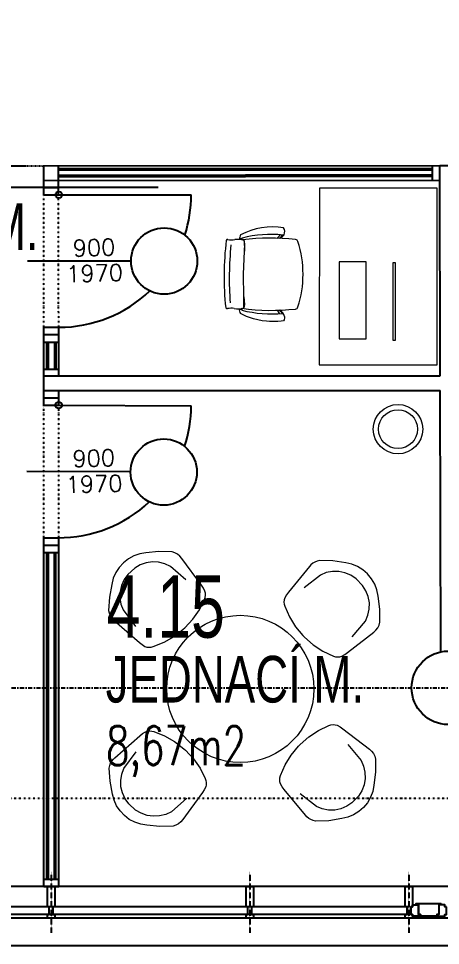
# Model space of a CAD drawing. Header units: millimetres. Extents: x -3035503 to 19821, y 792 to 235380.
# Drawn here: x -2944326 to -2941459, y 177836 to 184132 of the extents above; entities that cross this region are included whole.
import ezdxf

# ---------------------------------------------------------------- set-up
doc = ezdxf.new("R2010")
doc.units = ezdxf.units.MM
for name, pattern in [('4np_fit_out$0$HIDDEN', [0.375, 0.25, -0.125]), ('AUSGEZOGEN', [0]), ('DA2', [0.45, 0.3, -0.15]), ('DD4', [0.8, 0.4, -0.2, 0, -0.2]), ('DIVIDE', [31.75, 12.7, -6.35, 0, -6.35, 0, -6.35])]:
    doc.linetypes.add(name, pattern=pattern)
for name, color, linetype in [('ARCH_E-04-CO', 252, 'Continuous'), ('ARCH_F-02-CO', 251, 'Continuous'), ('ARCH_F-04-CO', 3, 'Continuous'), ('ARCH_F-06-CO', 2, 'Continuous'), ('ARCH_F-08-CO', 252, 'Continuous'), ('ARCH_N-02-CO', 251, 'Continuous'), ('ARCH_O-06-CO', 8, 'DD4'), ('ARCH_Z-02-CO', 252, 'Continuous'), ('ARCH_Z-02-DA', 252, 'DA2'), ('ARCH_Z-02-DI', 252, 'DIVIDE'), ('ARCH_Z-06-CO', 252, 'Continuous'), ('ARCH_Z-08-CO', 252, 'Continuous'), ('E-04-CO', 3, 'Continuous'), ('Z-02-CO', 252, 'Continuous')]:
    doc.layers.add(name, color=color, linetype=linetype)
doc.styles.add('Arial', font='arial.ttf', dxfattribs={"height": 220})
doc.styles.add('SIMPLEX', font='simplex.shx')

# ---------------------------------------------------------------- blocks, each defined once
blk = doc.blocks.new('VVVV')
at = {"layer": 'ARCH_N-02-CO', "linetype": 'AUSGEZOGEN', "lineweight": 20}
for p, q in [((-18374.7, -80771), (-18408.2, -80797.1)), ((-18337.4, -80750.7), (-18374.7, -80771)), ((-18297.4, -80736.8), (-18337.4, -80750.7)), ((-18255.5, -80729.7), (-18297.4, -80736.8)), ((-18166.7, -80720.8), (-18255.5, -80729.7)), ((-18255.5, -80729.7), (-18255.5, -80729.7)), ((-18077.5, -80722.7), (-18166.7, -80720.8)), ((-18058.3, -80729), (-18077.5, -80722.7)), ((-18077.5, -80722.7), (-18077.5, -80722.7)), ((-18040.5, -80738.7), (-18058.3, -80729)), ((-18024.8, -80751.5), (-18040.5, -80738.7)), ((-18011.6, -80766.8), (-18024.8, -80751.5)), ((-17877.2, -80949.3), (-18011.6, -80766.8)), ((-18011.6, -80766.8), (-18011.6, -80766.8)), ((-17075.2, -80781.2), (-17091.5, -80785.4)), ((-16986, -80784), (-17075.2, -80781.2)), ((-18436.8, -80828.3), (-18460, -80863.7)), ((-18408.2, -80797.1), (-18436.8, -80828.3)), ((-18408.2, -80797.1), (-18408.2, -80797.1)), ((-18408.2, -80797.1), (-18408.2, -80797.1)), ((-18331.1, -80833.4), (-18378, -80876.7)), ((-18294.3, -80811.5), (-18331.1, -80833.4)), ((-18331.1, -80833.4), (-18331.1, -80833.4)), ((-18254, -80797.1), (-18294.3, -80811.5)), ((-18211.6, -80790.7), (-18254, -80797.1)), ((-18168.8, -80792.8), (-18211.6, -80790.7)), ((-18127.2, -80803), (-18168.8, -80792.8)), ((-18088.4, -80821.2), (-18127.2, -80803)), ((-17983, -80913.4), (-18088.4, -80821.2)), ((-18088.4, -80821.2), (-18088.4, -80821.2)), ((-17143.4, -80821.9), (-17286.9, -80997.2)), ((-17134, -80811.4), (-17143.4, -80821.9)), ((-17121.2, -80800.7), (-17134, -80811.4)), ((-17134, -80811.4), (-17134, -80811.4)), ((-17106.9, -80791.9), (-17121.2, -80800.7)), ((-17091.5, -80785.4), (-17106.9, -80791.9)), ((-16897.8, -80797.4), (-16986, -80784)), ((-16856.5, -80806.7), (-16897.8, -80797.4)), ((-16897.8, -80797.4), (-16897.8, -80797.4)), ((-16897.8, -80797.4), (-16897.8, -80797.4)), ((-16817.2, -80822.6), (-16856.5, -80806.7)), ((-16781.1, -80844.7), (-16817.2, -80822.6)), ((-16749, -80872.4), (-16781.1, -80844.7)), ((-18477, -80902.5), (-18487.4, -80943.6)), ((-18460, -80863.7), (-18477, -80902.5)), ((-18378, -80876.7), (-18402.8, -80911.5)), ((-18378, -80876.7), (-18378, -80876.7)), ((-17069.4, -80880.1), (-17179.5, -80966.8)), ((-17029.7, -80864), (-17069.4, -80880.1)), ((-17069.4, -80880.1), (-17069.4, -80880.1)), ((-16987.7, -80855.9), (-17029.7, -80864)), ((-16944.8, -80856.1), (-16987.7, -80855.9)), ((-16902.9, -80864.6), (-16944.8, -80856.1)), ((-16863.3, -80881.1), (-16902.9, -80864.6)), ((-16827.7, -80904.9), (-16863.3, -80881.1)), ((-16783.1, -80950.5), (-16827.7, -80904.9)), ((-16827.7, -80904.9), (-16827.7, -80904.9)), ((-16722, -80905), (-16749, -80872.4)), ((-16749, -80872.4), (-16749, -80872.4)), ((-16749, -80872.4), (-16749, -80872.4)), ((-16700.6, -80941.7), (-16722, -80905)), ((-18487.4, -80943.6), (-18503.5, -81031.4)), ((-18487.4, -80943.6), (-18487.4, -80943.6)), ((-18487.4, -80943.6), (-18487.4, -80943.6)), ((-18420.5, -80950.6), (-18430.2, -80992.3)), ((-18402.8, -80911.5), (-18420.5, -80950.6)), ((-17864.5, -80968.3), (-17877.2, -80949.3)), ((-17854.2, -80988.8), (-17864.5, -80968.3)), ((-16760.1, -80986.6), (-16783.1, -80950.5)), ((-16783.1, -80950.5), (-16783.1, -80950.5)), ((-16685.6, -80981.4), (-16700.6, -80941.7)), ((-18503.5, -81031.4), (-18508.9, -81120.4)), ((-18430.2, -80992.3), (-18431.7, -81035.1)), ((-17857.3, -81045.3), (-17852.4, -81031.7)), ((-17850.8, -81002.9), (-17854.2, -80988.8)), ((-17854.2, -80988.8), (-17854.2, -80988.8)), ((-17852.4, -81031.7), (-17850.2, -81017.3)), ((-17850.2, -81017.3), (-17850.8, -81002.9)), ((-17300.7, -81015.5), (-17312, -81035.4)), ((-17286.9, -80997.2), (-17300.7, -81015.5)), ((-17286.9, -80997.2), (-17286.9, -80997.2)), ((-16744.5, -81026.5), (-16760.1, -80986.6)), ((-16736.9, -81068.7), (-16744.5, -81026.5)), ((-16677.3, -81023), (-16685.6, -80981.4)), ((-16665.7, -81111.5), (-16677.3, -81023)), ((-16677.3, -81023), (-16677.3, -81023)), ((-18431.7, -81035.1), (-18424.8, -81077.4)), ((-18424.8, -81077.4), (-18409.8, -81117.5)), ((-17892.2, -81115.8), (-17857.3, -81045.3)), ((-17857.3, -81045.3), (-17857.3, -81045.3)), ((-17857.3, -81045.3), (-17857.3, -81045.3)), ((-17316.1, -81049.3), (-17317.5, -81063.7)), ((-17317.5, -81063.7), (-17316, -81078.2)), ((-17312, -81035.4), (-17316.1, -81049.3)), ((-17316, -81078.2), (-17311.8, -81092)), ((-17312, -81035.4), (-17312, -81035.4)), ((-17311.8, -81092), (-17311.8, -81092)), ((-17311.8, -81092), (-17280.6, -81164.3)), ((-16737.7, -81111.5), (-16736.9, -81068.7)), ((-18508.9, -81120.4), (-18505.2, -81136.8)), ((-18505.2, -81136.8), (-18499.1, -81152.4)), ((-18499.1, -81152.4), (-18490.8, -81166.9)), ((-18409.8, -81117.5), (-18409.8, -81117.5)), ((-18409.8, -81117.5), (-18326.5, -81230.1)), ((-17937, -81180.4), (-17892.2, -81115.8)), ((-16763.8, -81192.7), (-16746.8, -81153.4)), ((-16746.8, -81153.4), (-16737.7, -81111.5)), ((-16665, -81200.7), (-16665.7, -81111.5)), ((-18490.8, -81166.9), (-18480.4, -81180)), ((-18480.4, -81180), (-18480.4, -81180)), ((-18480.4, -81180), (-18470.2, -81189.8)), ((-18470.2, -81189.8), (-18299.3, -81338.4)), ((-17990.7, -81237.8), (-17937, -81180.4)), ((-17280.6, -81164.3), (-17239.1, -81231.2)), ((-16852.8, -81300.8), (-16763.8, -81192.7)), ((-16763.8, -81192.7), (-16763.8, -81192.7)), ((-16679.9, -81238.2), (-16670.7, -81220.1)), ((-16670.7, -81220.1), (-16665, -81200.7)), ((-16665, -81200.7), (-16665, -81200.7)), ((-18063.9, -81297.5), (-18002.3, -81248.5)), ((-18002.3, -81248.5), (-17990.7, -81237.8)), ((-18002.3, -81248.5), (-17990.7, -81237.8)), ((-17990.7, -81237.8), (-17990.7, -81237.8)), ((-17990.7, -81237.8), (-17990.7, -81237.8)), ((-17239.1, -81231.2), (-17188.4, -81291.3)), ((-16885.6, -81407.5), (-16707.2, -81267.9)), ((-16707.2, -81267.9), (-16692.2, -81254.3)), ((-16707.2, -81267.9), (-16707.2, -81267.9)), ((-16692.2, -81254.3), (-16679.9, -81238.2)), ((-18299.3, -81338.4), (-18299.3, -81338.4)), ((-18299.3, -81338.4), (-18281.3, -81352.7)), ((-18205.2, -81366.1), (-18132, -81337)), ((-18132, -81337), (-18063.9, -81297.5)), ((-17188.4, -81291.3), (-17177.3, -81302.6)), ((-17188.4, -81291.3), (-17177.3, -81302.6)), ((-17177.3, -81302.6), (-17177.3, -81302.6)), ((-17177.3, -81302.6), (-17177.3, -81302.6)), ((-17177.3, -81302.6), (-17118.4, -81354.6)), ((-18281.3, -81352.7), (-18261.7, -81364.6)), ((-18261.7, -81364.6), (-18261.7, -81364.6)), ((-18261.7, -81364.6), (-18248, -81369.1)), ((-18248, -81369.1), (-18233.6, -81370.9)), ((-18233.6, -81370.9), (-18219.1, -81369.8)), ((-18219.1, -81369.8), (-18205.2, -81366.1)), ((-18205.2, -81366.1), (-18205.2, -81366.1)), ((-17118.4, -81354.6), (-17052.4, -81397.5)), ((-17052.4, -81397.5), (-16981, -81430.3)), ((-16904.2, -81420.9), (-16885.6, -81407.5)), ((-16981, -81430.3), (-16981, -81430.3)), ((-16981, -81430.3), (-16981, -81430.3)), ((-16981, -81430.3), (-16967.2, -81434.8)), ((-16967.2, -81434.8), (-16952.8, -81436.6)), ((-16952.8, -81436.6), (-16938.4, -81435.5)), ((-16938.4, -81435.5), (-16924.4, -81431.7)), ((-16924.4, -81431.7), (-16904.2, -81420.9)), ((-16924.4, -81431.7), (-16924.4, -81431.7)), ((-17083.2, -81936), (-17011.9, -81902.8)), ((-17011.9, -81902.8), (-16998.2, -81898.2)), ((-17011.9, -81902.8), (-17011.9, -81902.8)), ((-17011.9, -81902.8), (-17011.9, -81902.8)), ((-16998.2, -81898.2), (-16983.8, -81896.3)), ((-16983.8, -81896.3), (-16969.4, -81897.3)), ((-16969.4, -81897.3), (-16955.4, -81901)), ((-16955.4, -81901), (-16955.4, -81901)), ((-16955.4, -81901), (-16935.1, -81911.8)), ((-16935.1, -81911.8), (-16916.4, -81925)), ((-18466.1, -82121.5), (-18296, -81971.9)), ((-18296, -81971.9), (-18278.1, -81957.5)), ((-18296, -81971.9), (-18296, -81971.9)), ((-18278.1, -81957.5), (-18258.6, -81945.5)), ((-18258.6, -81945.5), (-18244.9, -81940.9)), ((-18258.6, -81945.5), (-18258.6, -81945.5)), ((-18244.9, -81940.9), (-18230.5, -81939)), ((-18230.5, -81939), (-18216.1, -81940)), ((-18216.1, -81940), (-18202.1, -81943.7)), ((-18202.1, -81943.7), (-18202.1, -81943.7)), ((-18202.1, -81943.7), (-18128.8, -81972.3)), ((-18128.8, -81972.3), (-18060.4, -82011.4)), ((-17148.9, -81979.2), (-17083.2, -81936)), ((-16916.4, -81925), (-16737.2, -82063.6)), ((-18060.4, -82011.4), (-17998.5, -82060)), ((-17218.5, -82042.9), (-17207.5, -82031.6)), ((-17207.5, -82031.6), (-17148.9, -81979.2)), ((-17207.5, -82031.6), (-17207.5, -82031.6)), ((-17207.5, -82031.6), (-17207.5, -82031.6)), ((-16883, -82031.5), (-16793.3, -82139.1)), ((-18405.3, -82193.4), (-18322.6, -82080.3)), ((-17998.5, -82060), (-17986.9, -82070.7)), ((-17986.9, -82070.7), (-17986.9, -82070.7)), ((-17986.9, -82070.7), (-17986.9, -82070.7)), ((-17986.9, -82070.7), (-17932.8, -82127.8)), ((-17310, -82170.5), (-17268.9, -82103.4)), ((-17268.9, -82103.4), (-17218.5, -82042.9)), ((-16737.2, -82063.6), (-16737.2, -82063.6)), ((-16737.2, -82063.6), (-16722.1, -82077.1)), ((-16722.1, -82077.1), (-16709.8, -82093.2)), ((-16709.8, -82093.2), (-16700.5, -82111.2)), ((-18500.8, -82174.7), (-18494.8, -82159)), ((-18494.8, -82159), (-18486.5, -82144.5)), ((-18486.5, -82144.5), (-18476.2, -82131.3)), ((-18476.2, -82131.3), (-18466.1, -82121.5)), ((-18476.2, -82131.3), (-18476.2, -82131.3)), ((-17932.8, -82127.8), (-17887.6, -82192.1)), ((-16793.3, -82139.1), (-16793.3, -82139.1)), ((-16793.3, -82139.1), (-16776.1, -82178.4)), ((-16700.5, -82111.2), (-16694.6, -82130.5)), ((-16694.6, -82130.5), (-16694.8, -82219.8)), ((-16694.6, -82130.5), (-16694.6, -82130.5)), ((-18504.4, -82191), (-18500.8, -82174.7)), ((-18498.5, -82280.1), (-18504.4, -82191)), ((-18420, -82233.6), (-18405.3, -82193.4)), ((-18405.3, -82193.4), (-18405.3, -82193.4)), ((-17887.6, -82192.1), (-17852.3, -82262.4)), ((-17340.8, -82243), (-17310, -82170.5)), ((-16776.1, -82178.4), (-16766.8, -82220.2)), ((-16766.8, -82220.2), (-16765.8, -82263)), ((-16694.8, -82219.8), (-16705.8, -82308.3)), ((-18481.9, -82367.8), (-18498.5, -82280.1)), ((-18426.6, -82275.9), (-18420, -82233.6)), ((-18424.9, -82318.7), (-18426.6, -82275.9)), ((-17852.3, -82262.4), (-17852.3, -82262.4)), ((-17852.3, -82262.4), (-17852.3, -82262.4)), ((-17852.3, -82262.4), (-17847.4, -82276)), ((-17847.4, -82276), (-17845.1, -82290.3)), ((-17845.1, -82290.3), (-17845.6, -82304.8)), ((-17346.3, -82271.3), (-17344.9, -82256.9)), ((-17344.8, -82285.7), (-17346.3, -82271.3)), ((-17344.9, -82256.9), (-17340.8, -82243)), ((-17340.6, -82299.6), (-17344.8, -82285.7)), ((-17340.8, -82243), (-17340.8, -82243)), ((-16765.8, -82263), (-16773.1, -82305.2)), ((-18415, -82360.4), (-18424.9, -82318.7)), ((-17859.1, -82339.4), (-17871.7, -82358.5)), ((-17848.9, -82318.9), (-17859.1, -82339.4)), ((-17845.6, -82304.8), (-17848.9, -82318.9)), ((-17848.9, -82318.9), (-17848.9, -82318.9)), ((-17329.2, -82319.4), (-17340.6, -82299.6)), ((-17340.6, -82299.6), (-17340.6, -82299.6)), ((-17315.4, -82337.7), (-17329.2, -82319.4)), ((-17170.8, -82512.1), (-17315.4, -82337.7)), ((-17315.4, -82337.7), (-17315.4, -82337.7)), ((-16788.5, -82345.2), (-16811.3, -82381.4)), ((-16773.1, -82305.2), (-16788.5, -82345.2)), ((-16713.9, -82350), (-16728.7, -82389.7)), ((-16705.8, -82308.3), (-16713.9, -82350)), ((-16705.8, -82308.3), (-16705.8, -82308.3)), ((-18471.2, -82408.8), (-18481.9, -82367.8)), ((-18481.9, -82367.8), (-18481.9, -82367.8)), ((-18481.9, -82367.8), (-18481.9, -82367.8)), ((-18454, -82447.5), (-18471.2, -82408.8)), ((-18397.1, -82399.3), (-18415, -82360.4)), ((-18372, -82434.1), (-18397.1, -82399.3)), ((-17977.3, -82395.1), (-18082.2, -82487.8)), ((-17871.7, -82358.5), (-18005, -82541.8)), ((-17097.2, -82453.4), (-17207.8, -82367.5)), ((-16811.3, -82381.4), (-16855.6, -82427.3)), ((-16811.3, -82381.4), (-16811.3, -82381.4)), ((-16728.7, -82389.7), (-16749.9, -82426.5)), ((-18430.6, -82482.8), (-18454, -82447.5)), ((-18324.9, -82477), (-18372, -82434.1)), ((-18372, -82434.1), (-18372, -82434.1)), ((-18288, -82498.8), (-18324.9, -82477)), ((-18324.9, -82477), (-18324.9, -82477)), ((-17057.4, -82469.3), (-17097.2, -82453.4)), ((-17097.2, -82453.4), (-17097.2, -82453.4)), ((-17015.3, -82477.2), (-17057.4, -82469.3)), ((-16972.5, -82476.8), (-17015.3, -82477.2)), ((-16930.5, -82468), (-16972.5, -82476.8)), ((-16891.1, -82451.3), (-16930.5, -82468)), ((-16855.6, -82427.3), (-16891.1, -82451.3)), ((-16855.6, -82427.3), (-16855.6, -82427.3)), ((-16776.7, -82459.3), (-16808.6, -82487.3)), ((-16749.9, -82426.5), (-16776.7, -82459.3)), ((-16776.7, -82459.3), (-16776.7, -82459.3)), ((-16776.7, -82459.3), (-16776.7, -82459.3)), ((-18401.8, -82513.8), (-18430.6, -82482.8)), ((-18368.2, -82539.7), (-18401.8, -82513.8)), ((-18401.8, -82513.8), (-18401.8, -82513.8)), ((-18401.8, -82513.8), (-18401.8, -82513.8)), ((-18330.8, -82559.8), (-18368.2, -82539.7)), ((-18247.6, -82512.9), (-18288, -82498.8)), ((-18205.2, -82519), (-18247.6, -82512.9)), ((-18162.4, -82516.7), (-18205.2, -82519)), ((-18120.9, -82506.2), (-18162.4, -82516.7)), ((-18082.2, -82487.8), (-18120.9, -82506.2)), ((-18082.2, -82487.8), (-18082.2, -82487.8)), ((-18005, -82541.8), (-18018.1, -82557.2)), ((-18005, -82541.8), (-18005, -82541.8)), ((-17161.3, -82522.5), (-17170.8, -82512.1)), ((-17148.5, -82533.2), (-17161.3, -82522.5)), ((-17161.3, -82522.5), (-17161.3, -82522.5)), ((-17134.1, -82541.9), (-17148.5, -82533.2)), ((-17118.7, -82548.4), (-17134.1, -82541.9)), ((-16925.1, -82535.1), (-17013.2, -82549.1)), ((-16883.8, -82525.7), (-16925.1, -82535.1)), ((-16925.1, -82535.1), (-16925.1, -82535.1)), ((-16925.1, -82535.1), (-16925.1, -82535.1)), ((-16844.6, -82509.6), (-16883.8, -82525.7)), ((-16808.6, -82487.3), (-16844.6, -82509.6)), ((-18290.6, -82573.4), (-18330.8, -82559.8)), ((-18248.7, -82580.3), (-18290.6, -82573.4)), ((-18159.9, -82588.7), (-18248.7, -82580.3)), ((-18248.7, -82580.3), (-18248.7, -82580.3)), ((-18070.7, -82586.3), (-18159.9, -82588.7)), ((-18051.5, -82579.8), (-18070.7, -82586.3)), ((-18070.7, -82586.3), (-18070.7, -82586.3)), ((-18033.8, -82570), (-18051.5, -82579.8)), ((-18018.1, -82557.2), (-18033.8, -82570)), ((-17102.4, -82552.4), (-17118.7, -82548.4)), ((-17013.2, -82549.1), (-17102.4, -82552.4))]:
    blk.add_line(p, q, dxfattribs=at)
blk.add_circle((-17614.1, -81653.7), 500, dxfattribs=at)
blk = doc.blocks.new('IOIOIOIO')
at = {"layer": 'ARCH_N-02-CO', "linetype": 'AUSGEZOGEN', "lineweight": 20}
for p, q in [((-17047, -78252.9), (-17047.5, -79453.2)), ((-16247.4, -78253.1), (-17047, -78252.9)), ((-16247.9, -79453.4), (-16247.4, -78253.1)), ((-17573, -78596.7), (-17590.7, -78593.5)), ((-17553.1, -78630.3), (-17557.3, -78607.1)), ((-17557.3, -78607.1), (-17556, -78681.3)), ((-17553.1, -78630.3), (-17557.3, -78607.1)), ((-17556, -78681.3), (-17553.1, -78630.3)), ((-17556, -78681.3), (-17553.1, -78630.3)), ((-17562.6, -78836.1), (-17556, -78681.3)), ((-17556, -78681.3), (-17556, -78681.3)), ((-16911.5, -78751.7), (-16911.6, -79275.1)), ((-16729.3, -78751.8), (-16911.5, -78751.7)), ((-16729.5, -79275.1), (-16729.3, -78751.8)), ((-16547.7, -78760.6), (-16547.8, -79284)), ((-16530.7, -78760.6), (-16547.7, -78760.6)), ((-16530.8, -79284), (-16530.7, -78760.6)), ((-17559.5, -78991.1), (-17562.6, -78836.1)), ((-17561.2, -79065.3), (-17559.5, -78991.1)), ((-17556.9, -79042.1), (-17559.5, -78991.1)), ((-17559.5, -78991.1), (-17556.9, -79042.1)), ((-17559.5, -78991.1), (-17559.5, -78991.1)), ((-17574.3, -79075.9), (-17592, -79078.9)), ((-17561.2, -79065.3), (-17556.9, -79042.1)), ((-17556.9, -79042.1), (-17561.2, -79065.3)), ((-17578.7, -79106.6), (-17583.5, -79104.1)), ((-17565.5, -79112.4), (-17578.7, -79106.6)), ((-17542, -79124.5), (-17565.5, -79112.4)), ((-17495.5, -79139.8), (-17542, -79124.5)), ((-17464.7, -79147.5), (-17495.5, -79139.8)), ((-17284, -79133), (-17287.3, -79146.2)), ((-17283.6, -79124.1), (-17284, -79133)), ((-17436.8, -79152.6), (-17464.7, -79147.5)), ((-17406, -79156.6), (-17436.8, -79152.6)), ((-17385.5, -79158.1), (-17406, -79156.6)), ((-17369.3, -79158.1), (-17385.5, -79158.1)), ((-17344.8, -79158.1), (-17369.3, -79158.1)), ((-17329.7, -79157.5), (-17344.8, -79158.1)), ((-17306.2, -79154.7), (-17329.7, -79157.5)), ((-17291.6, -79153), (-17306.2, -79154.7)), ((-17287.3, -79146.2), (-17291.6, -79153)), ((-16911.6, -79275.1), (-16729.5, -79275.1)), ((-16911.6, -79275.1), (-16911.6, -79275.1)), ((-16547.8, -79284), (-16530.8, -79284)), ((-16547.8, -79284), (-16547.8, -79284)), ((-17047.5, -79453.2), (-16247.9, -79453.4)), ((-17047.5, -79453.2), (-17047.5, -79453.2))]:
    blk.add_line(p, q, dxfattribs=at)
for radius in [167.7, 132.1]:
    blk.add_circle((-16512.8, -79889.3), radius, dxfattribs=at)
for centre, radius, start, end in [((-17506.1, -78608.7), 86, 152.04891, 175.20142), ((-17364.1, -78989.4), 474.1, 80.99387, 117.37207), ((-17374.2, -79356.8), 790.2, 84.16404, 104.47695), ((-17373.9, -78537.8), 66.7, 305.6623, 332.20455), ((-17369.9, -78515.7), 91.4, 302.93612, 323.13995), ((-17357.6, -78518.3), 86.5, 300.7205, 324.61194), ((-17329.5, -78547.2), 47.4, 333.46482, 33.30419), ((-15636.5, -78853.2), 2058.1, 173.12583, 185.90328), ((-17670.6, -78610.8), 10, 77.93629, 156.58786), ((-17642.8, -78480.6), 123.2, 257.93629, 279.99746), ((-15482.9, -78865), 2176.5, 174.02199, 184.37936), ((-17602, -78760), 159.3, 73.73753, 97.0106), ((-17522.9, -78606.6), 51.1, 160.6133, 176.17899), ((-17379.3, -80024.8), 1433.5, 83.17979, 97.63018), ((-17211.4, -78621.3), 20, 17.62331, 83.17979), ((-17890.8, -78837.2), 732.8, 342.33971, 17.62331), ((-17674.5, -79060.9), 10, 203.10728, 281.75885), ((-17647.3, -79191.3), 123.2, 79.69769, 101.75885), ((-17605, -78912.1), 159.3, 262.68455, 285.95761), ((-17507.3, -79064.2), 86, 184.49373, 207.64624), ((-17524.1, -79066.2), 51.1, 182.63887, 199.08185), ((-17371.6, -77630.7), 1451.6, 262.00494, 276.41954), ((-17371.5, -78316.8), 790.2, 255.21819, 275.5311), ((-17371.6, -79158), 91.4, 36.5552, 56.75903), ((-17344.1, -79135.4), 61.5, 10.54025, 61.4092), ((-17211.6, -79053.4), 20, 276.41954, 342.33971), ((-17375.5, -79135.8), 66.7, 27.4906, 53.83638)]:
    blk.add_arc(centre, radius, start, end, dxfattribs=at)
blk = doc.blocks.new('4np_fit_out$0$mullion175')
blk.add_lwpolyline([(0, 25), (-138, 25), (-138, 12), (-190, 12), (-190, 25), (-215, 25), (-215, -25), (-190, -25), (-190, -12), (-138, -12), (-138, -25), (0, -25)], close=True)
at = {"linetype": '4np_fit_out$0$HIDDEN'}
blk.add_lwpolyline([(100, 0), (-315, 0)], dxfattribs=at)
blk = doc.blocks.new('4np_fit_out$0$VENTILATION HATCH')
for points in [[(62746.6, -21788), (62759.6, -21788), (62759.6, -21775), (62798.6, -21775), (62798.6, -21840), (62813.6, -21840), (62813.6, -21850), (62759.6, -21850), (62759.6, -21840), (62746.6, -21840)], [(62783.6, -21765), (62783.6, -21775), (62798.6, -21775), (62798.6, -21840), (62813.6, -21840), (62813.6, -21850), (62923.6, -21850), (62923.6, -21840), (62938.6, -21840), (62938.6, -21775), (62953.6, -21775), (62953.6, -21765)], [(62990.6, -21788), (62977.6, -21788), (62977.6, -21775), (62938.6, -21775), (62938.6, -21840), (62923.6, -21840), (62923.6, -21850), (62977.6, -21850), (62977.6, -21840), (62990.6, -21840)]]:
    blk.add_lwpolyline(points, close=True)
at = {"rotation": 90.00000003300883}
blk.add_blockref('4np_fit_out$0$mullion175', (63002.6, -21650), dxfattribs=at)
blk = doc.blocks.new('dp_l')
blk.add_line((-546, 500), (236.9, 500))
for centre, radius in [((-796, 500), 250), ((0, 0), 25)]:
    blk.add_circle(centre, radius)
for start, end in [(90, 133.48608), (162.24636, 180)]:
    blk.add_arc((0, 0), 1000, start, end)
at = {"layer": 'ARCH_E-04-CO'}
blk.add_line((0, 0), (-1000, 0), dxfattribs=at)
blk = doc.blocks.new('MIST1')
at = {"style": 'Arial'}
blk.add_attdef('CISLO', (-0.309, 0), '', height=4, dxfattribs=at)
at = {"layer": 'ARCH_F-02-CO', "style": 'SIMPLEX'}
blk.add_attdef('PODLAHA', (0, -12.5), '', height=2.5, dxfattribs=at)
at = {"layer": 'ARCH_F-04-CO', "style": 'SIMPLEX'}
blk.add_attdef('PLOCHA', (0, -8.5), '', height=2.5, dxfattribs=at)
at = {"layer": 'ARCH_F-06-CO', "style": 'Arial'}
blk.add_attdef('MIST', (-0.309, -4.5), '', height=3, dxfattribs=at)

msp = doc.modelspace()

# ---------------------------------------------------------------- linework, layer by layer
at = {"layer": 'ARCH_F-08-CO'}
msp.add_lwpolyline([(-2946460.1, 182987.4), (-2946460.1, 182987.4), (-2943376.7, 182987.4)], dxfattribs=at)
at = {"layer": 'ARCH_O-06-CO', "linetype": 'DD4', "ltscale": 70}
msp.add_line((-2980444.6, 179585.8), (-2885768.5, 179585.8), dxfattribs=at)
at = {"layer": 'ARCH_Z-02-CO'}
for p, q in [((-2944153.3, 182934.8), (-2944153.3, 183130.3)), ((-2941463.4, 183132.1), (-2944152.8, 183130.3)), ((-2944053.3, 182934.8), (-2944053.3, 183130.3)), ((-2941513.4, 183112.1), (-2944053.3, 183110.4)), ((-2941513.5, 183102.1), (-2944053.3, 183100.4)), ((-2941513.6, 183032.1), (-2941513.4, 183132.2)), ((-2941513.5, 183070), (-2944053.3, 183064.8)), ((-2941513.5, 183060), (-2944053.3, 183054.8)), ((-2944153.3, 182984.8), (-2944053.3, 182984.8)), ((-2941463.2, 183032.1), (-2944152.8, 183030.3)), ((-2944153.3, 182934.8), (-2944052.1, 182934.8)), ((-2944152.8, 181705.1), (-2944152.8, 182034.8)), ((-2944152.8, 182034.8), (-2944052.1, 182034.8)), ((-2944052.8, 181705.1), (-2944052.8, 182034.8)), ((-2944152.8, 181984.8), (-2944052.8, 181984.8)), ((-2944152.8, 181934.8), (-2944052.8, 181934.8)), ((-2944132.8, 181750.8), (-2944132.8, 181934.8)), ((-2944122.8, 181750.8), (-2944122.8, 181934.8)), ((-2944082.1, 181934.8), (-2944082.1, 181750.8)), ((-2944072.1, 181934.8), (-2944072.1, 181750.8)), ((-2944152.8, 181750.8), (-2944052.8, 181750.8)), ((-2944152.8, 181505.1), (-2944152.8, 181605.1)), ((-2944052.8, 181505.1), (-2944052.8, 181605.1)), ((-2944152.8, 181555.1), (-2944052.8, 181555.1)), ((-2944152.8, 181505.1), (-2944052.8, 181505.1)), ((-2944152.8, 180605.1), (-2944052.8, 180605.1)), ((-2944152.8, 178235.9), (-2944152.8, 180605.1)), ((-2944052.8, 178235.8), (-2944052.8, 180605.1)), ((-2944152.8, 180555.1), (-2944052.8, 180555.1)), ((-2944152.8, 180505.1), (-2944052.8, 180505.1)), ((-2944132.8, 178285.9), (-2944132.8, 180505.1)), ((-2944122.8, 178285.9), (-2944122.8, 180505.1)), ((-2944082, 178285.9), (-2944082, 180505.1)), ((-2944072, 178285.9), (-2944072, 180505.1)), ((-2944152.8, 178285.9), (-2944052.8, 178285.8)), ((-2944152.8, 178235.9), (-2944052.8, 178235.8)), ((-2969754.8, 177835.8), (-2938704.8, 177835.8))]:
    msp.add_line(p, q, dxfattribs=at)
msp.add_lwpolyline([(-2943451, 203674.4), (-2967589.7, 193675.8), (-2968029.7, 194738.4), (-2967239.7, 195065.5, 1.000014), (-2968387.8, 197837.2), (-2972337.4, 196201.2, 1.000007), (-2971189.3, 193429.6), (-2970399.3, 193756.8), (-2969959.2, 192694.3), (-2972482.4, 191649.2), (-2972463.2, 191603, 0.822431), (-2969754.8, 177835.8), (-2938704.8, 177835.8, 0.199191), (-2933643.5, 179935.4, -0.414842), (-2924866, 179935.4, 0.199191), (-2919804.8, 177835.8), (-2899555, 177835.8, 0.820672), (-2895379.9, 198824.3), (-2895407.6, 198835.7), (-2895388.5, 198881.9), (-2925204.8, 211232.2), (-2940736.2, 204798.9)], format="xyb", dxfattribs=at)
for points in [[(-2931739.8, 184975.2), (-2931872.6, 183626.8), (-2932269, 182320), (-2932912.7, 181115.7), (-2933779, 180060.1), (-2934834.6, 179193.7), (-2936039, 178550), (-2937345.8, 178153.6), (-2938694.2, 178020.8), (-2969765.3, 178020.8), (-2971113.8, 178153.6), (-2972420.6, 178550), (-2973624.9, 179193.7), (-2974680.5, 180060.1), (-2975546.8, 181115.7), (-2976190.5, 182320), (-2976587, 183626.8), (-2976720.8, 184985.8), (-2976587, 186344.8), (-2976190.6, 187651.6), (-2975546.8, 188855.9), (-2974680.5, 189911.5), (-2973624.9, 190777.8), (-2972431.2, 191415.9)], [(-2931954.8, 184985.8), (-2932084.5, 183668.9), (-2932468.6, 182402.7), (-2933092.3, 181235.7), (-2933931.8, 180212.8), (-2934954.7, 179373.4), (-2936121.7, 178749.6), (-2937387.9, 178365.5), (-2938704.8, 178235.8), (-2969754.8, 178235.8), (-2971071.6, 178365.5), (-2972337.9, 178749.6), (-2973504.9, 179373.4), (-2974527.7, 180212.8), (-2975367.2, 181235.7), (-2975991, 182402.7), (-2976375.1, 183668.9), (-2976504.8, 184985.8), (-2976375.1, 186302.7), (-2975991, 187568.9), (-2975367.2, 188735.9), (-2974527.7, 189758.8), (-2973504.9, 190598.2), (-2972337.9, 191222)], [(-2926769.8, 185015.8), (-2931739.8, 185015.8), (-2931739.8, 184975.2), (-2931872.6, 183626.8), (-2932269, 182320), (-2932912.7, 181115.7), (-2933779, 180060.1), (-2934834.6, 179193.7), (-2936039, 178550), (-2937345.8, 178153.6), (-2938694.2, 178020.8), (-2969754.8, 178020.8), (-2971113.8, 178153.6), (-2972420.6, 178550), (-2973624.9, 179193.7), (-2974680.5, 180060.1)], [(-2941672.8, 178097.8), (-2945454.8, 178097.8)], [(-2941672.8, 178045.8), (-2945454.8, 178045.8)]]:
    msp.add_lwpolyline(points, dxfattribs=at)
at = {"layer": 'ARCH_Z-02-DA', "ltscale": 20}
msp.add_line((-2944153.3, 183130.3), (-2953657.9, 183130.3), dxfattribs=at)
at = {"layer": 'ARCH_Z-02-DI'}
for p, q in [((-2944152.8, 182034.8), (-2944153.3, 182934.8)), ((-2944052.8, 182034.8), (-2944053.3, 182934.8)), ((-2944152.8, 180605.1), (-2944152.8, 181505.1)), ((-2944052.8, 180605.1), (-2944052.8, 181505.1))]:
    msp.add_line(p, q, dxfattribs=at)
msp.add_lwpolyline([(-2972310.5, 191234.4), (-2972080.6, 190679.1), (-2972108.3, 190667.7, 0.820679), (-2969754.8, 178835.8), (-2938704.8, 178835.8, 0.414214), (-2932554.8, 184985.8), (-2932554.8, 185030.8), (-2932254.8, 185030.8)], format="xyb", dxfattribs=at)
at = {"layer": 'ARCH_Z-06-CO'}
for p, q in [((-2941363.4, 183132.2), (-2941463.4, 183132.1)), ((-2941460.6, 181705.1), (-2941463.4, 183132.1)), ((-2944152.8, 181705.1), (-2941460.6, 181705.1)), ((-2944152.8, 181605.1), (-2944152.8, 181705.1)), ((-2944152.8, 181605.1), (-2941460.4, 181605.1)), ((-2941456.9, 179831.2), (-2941460.4, 181605.1))]:
    msp.add_line(p, q, dxfattribs=at)
at = {"layer": 'ARCH_Z-08-CO'}
msp.add_circle((-2941404.8, 179585.8), 250, dxfattribs=at)

# ---------------------------------------------------------------- block references
at = {"layer": 'ARCH_F-08-CO'}
ref = msp.add_blockref('MIST1', (-2944601.3, 182999.7), dxfattribs=dict(at, xscale=-126.72, yscale=126.72, zscale=126.72, rotation=359.9999999999997))
ref.add_attrib('CISLO', '4.14', (-2946351.9, 182999.7), dxfattribs={"layer": '0', "height": 422.4, "rotation": 0.00001, "style": 'Arial', "width": 0.7})
ref.add_attrib('MIST', 'TELEFONNÍ M.', (-2946357.5, 182559.1), dxfattribs={"layer": 'ARCH_F-06-CO', "height": 316.8, "rotation": 0.00001, "style": 'Arial', "width": 0.7})
ref.add_attrib('PLOCHA', '3,44m2', (-2946354.9, 182133.7), dxfattribs={"layer": 'ARCH_F-04-CO', "height": 264, "rotation": 0.00001, "style": 'SIMPLEX', "width": 0.7})
ref = msp.add_blockref('MIST1', (-2941977.1, 179926.6), dxfattribs=dict(at, xscale=-126.72, yscale=126.72, zscale=126.72, rotation=359.9999999999997))
ref.add_attrib('CISLO', '4.15', (-2943727.7, 179926.6), dxfattribs={"layer": '0', "height": 422.4, "rotation": 0.00001, "style": 'Arial', "width": 0.7})
ref.add_attrib('MIST', 'JEDNACÍ M.', (-2943733.3, 179486), dxfattribs={"layer": 'ARCH_F-06-CO', "height": 316.8, "rotation": 0.00001, "style": 'Arial', "width": 0.7})
ref.add_attrib('PLOCHA', '8,67m2', (-2943730.7, 179060.6), dxfattribs={"layer": 'ARCH_F-04-CO', "height": 264, "rotation": 0.00001, "style": 'SIMPLEX', "width": 0.7})
at = {"layer": 'ARCH_N-02-CO'}
for name, p in [('IOIOIOIO', (-2925234.4, 261232.2)), ('VVVV', (-2925204.8, 261232.2))]:
    msp.add_blockref(name, p, dxfattribs=at)
at = {"layer": 'ARCH_Z-02-CO', "xscale": -1}
for name, p, rotation in [('4np_fit_out$0$mullion175', (-2944104.8, 178235.8), 270.0000000226258), ('4np_fit_out$0$mullion175', (-2942754.8, 178235.8), 270.0000000226258), ('4np_fit_out$0$VENTILATION HATCH', (-2878670.2, 199885.8), 8.388889582988668e-09)]:
    msp.add_blockref(name, p, dxfattribs=dict(at, rotation=rotation))
at = {"layer": 'Z-02-CO'}
ref = msp.add_blockref('dp_l', (-2944052.5, 182934.8), dxfattribs=dict(at, xscale=0.9000000001192098, yscale=0.9000000001192098, zscale=0.9000000001192098, rotation=180.0000544216064))
ref.add_attrib('H', '900', (-2943955.4, 182515.4), dxfattribs={"layer": 'E-04-CO', "height": 112.5, "rotation": 1.79612, "style": 'SIMPLEX'})
ref.add_attrib('B', '1970', (-2943999.9, 182339.4), dxfattribs={"layer": 'E-04-CO', "height": 112.5, "rotation": 1.79612, "style": 'SIMPLEX'})
ref = msp.add_blockref('dp_l', (-2944052.8, 181505.1), dxfattribs=dict(at, xscale=0.9000000001192097, yscale=0.9000000001192097, zscale=0.9000000001192097, rotation=179.6922798279771))
ref.add_attrib('H', '900', (-2943958, 181085.2), dxfattribs={"layer": 'E-04-CO', "height": 112.5, "rotation": 1.48835, "style": 'SIMPLEX'})
ref.add_attrib('B', '1970', (-2944003.5, 180909.5), dxfattribs={"layer": 'E-04-CO', "height": 112.5, "rotation": 1.48835, "style": 'SIMPLEX'})

doc.saveas('drawing.dxf')
